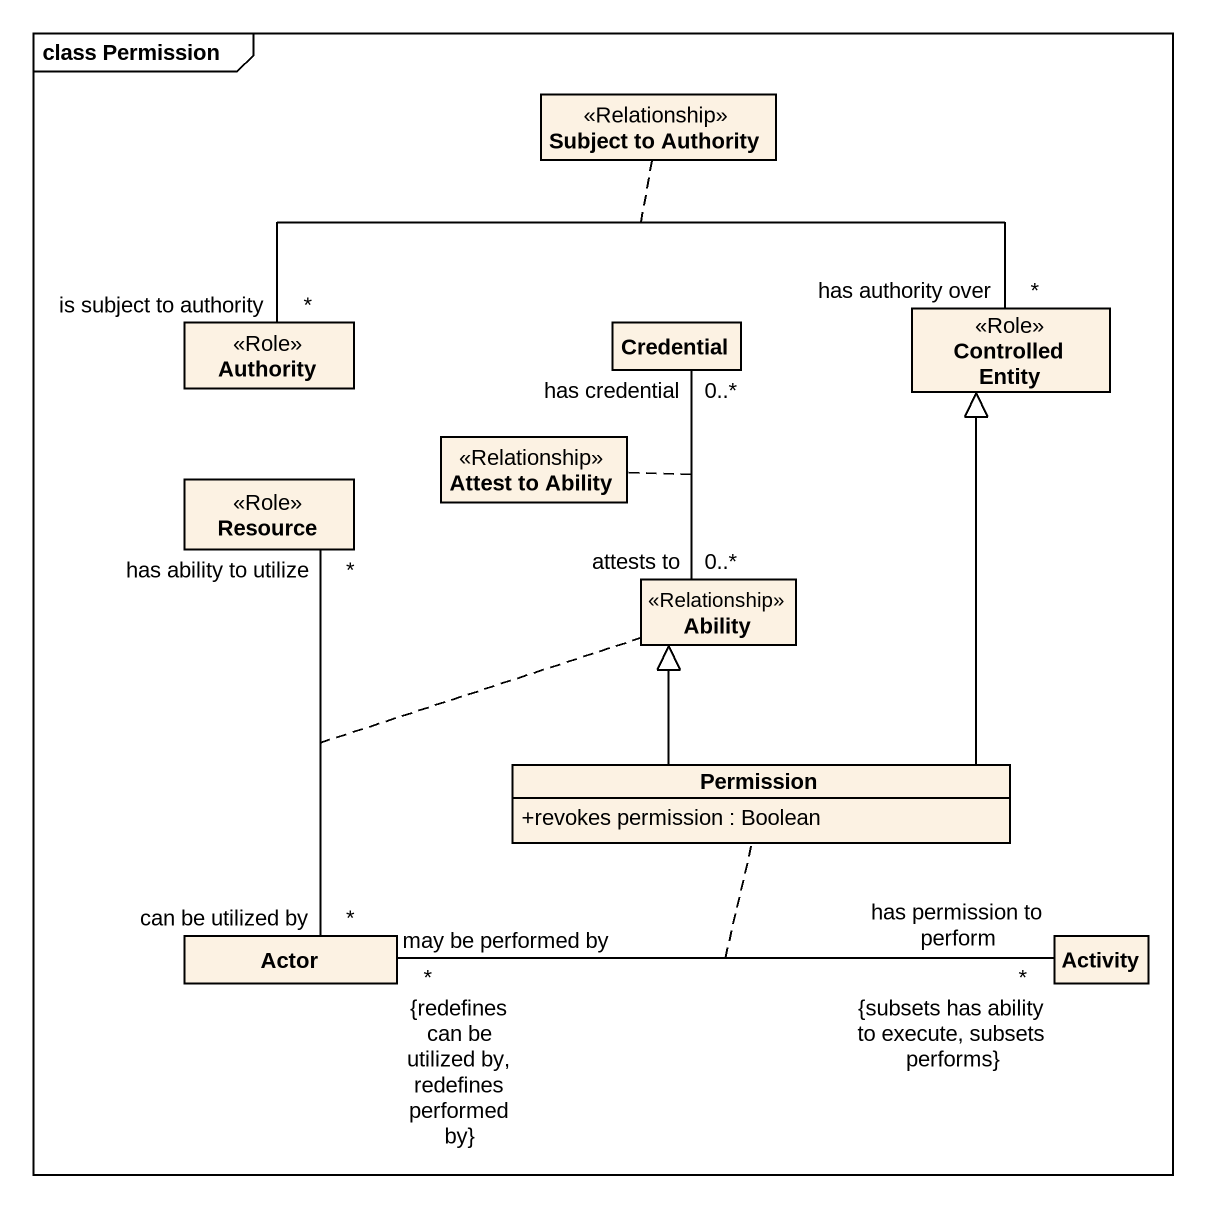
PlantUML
@startuml
mainframe class Permission
hide circle
hide empty members
skinparam classAttributeIconSize 0
class "Subject to Authority" as Subject_to_Authority <<Relationship>>
class "Controlled Entity" as Controlled_Entity <<Role>>
class Authority <<Role>>
class Credential
class Resource <<Role>>
class "Attest to Ability" as Attest_to_Ability <<Relationship>>
class Ability <<Relationship>>
class Permission {
  +revokes permission : Boolean
}
class "Actor" as Actor_
class Activity
Authority "is subject to authority\n*" -right- "has authority over\n*" Controlled_Entity
(Authority, Controlled_Entity) .. Subject_to_Authority
Credential "has credential\n0..*" -- "attests to\n0..*" Ability
(Credential, Ability) .. Attest_to_Ability
Resource "has ability to utilize\n*" -- "can be utilized by\n*" Actor_
(Resource, Actor_) .. Ability
Permission -up-|> Controlled_Entity
Permission -up-|> Ability
Actor_ "may be performed by\n{redefines can be utilized by, redefines performed by}\n*" -right- "has permission to perform\n{subsets has ability to execute, subsets performs}\n*" Activity
(Actor_, Activity) .. Permission
@enduml
